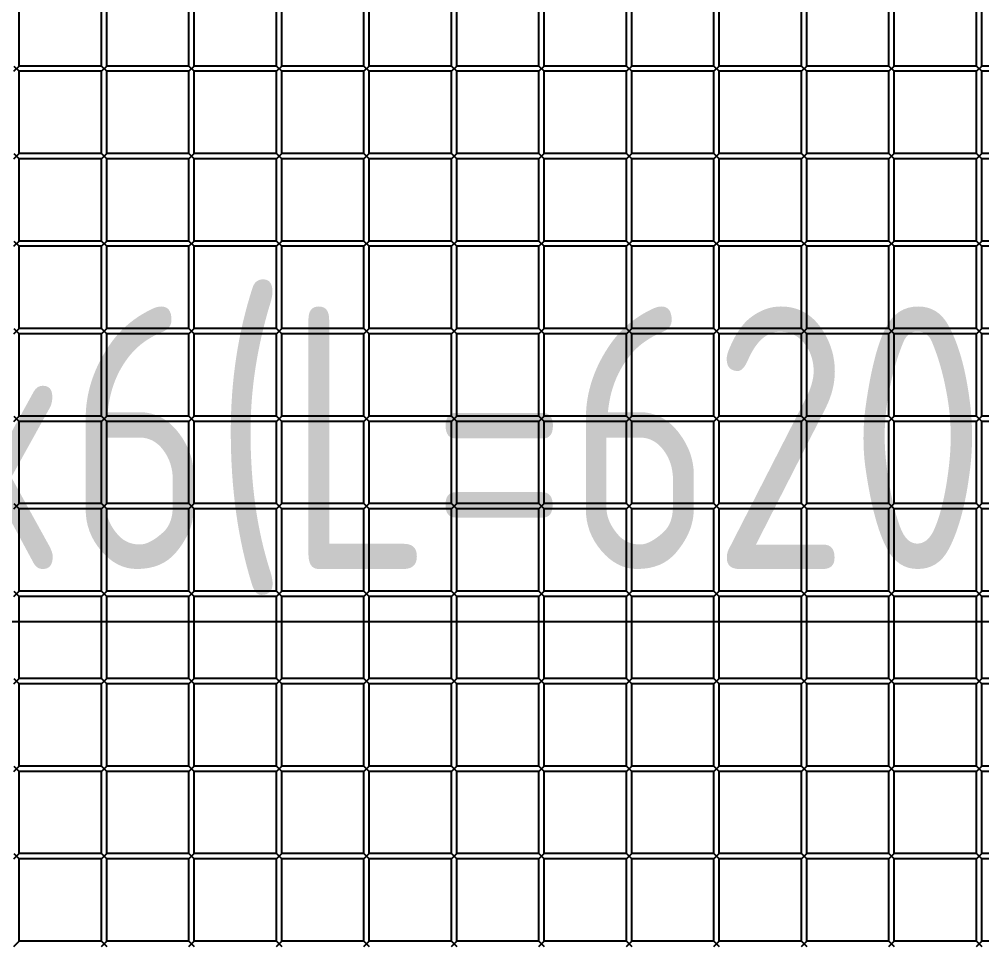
# Model space of a CAD drawing. Header units: millimetres. Extents: x -198529 to 244266, y -64 to 158464.
# Drawn here: x -171332 to -170782, y 95307 to 95835 of the extents above; entities that cross this region are included whole.
import ezdxf

# ---------------------------------------------------------------- set-up
doc = ezdxf.new("R2010")
doc.units = ezdxf.units.MM
doc.layers.add('0-DCC', color=30, linetype='Continuous')
doc.layers.add('0-DCC-STRUC-T', color=4, linetype='Continuous')
doc.styles.add('EDRI-COM', font='tssdeng.shx', dxfattribs={"width": 0.8, "bigfont": 'hztxt.shx'})

# ---------------------------------------------------------------- blocks, each defined once
blk = doc.blocks.new('DCC2850x1800(右)')
at = {"color": 0, "linetype": 'Continuous'}
for p, q in [((63589.5, -73203.48), (63589.5, -73156.48)), ((63592.5, -73203.48), (63592.5, -73156.48)), ((63639.5, -73203.48), (63639.5, -73156.48)), ((63642.5, -73203.48), (63642.5, -73156.48)), ((63689.5, -73203.48), (63689.5, -73156.48)), ((63692.5, -73203.48), (63692.5, -73156.48)), ((63739.5, -73203.48), (63739.5, -73156.48)), ((63742.5, -73203.48), (63742.5, -73156.48)), ((63789.5, -73203.48), (63789.5, -73156.48)), ((63792.5, -73203.48), (63792.5, -73156.48)), ((63839.5, -73203.48), (63839.5, -73156.48)), ((63842.5, -73203.48), (63842.5, -73156.48)), ((63889.5, -73203.48), (63889.5, -73156.48)), ((63892.5, -73203.48), (63892.5, -73156.48)), ((63939.5, -73203.48), (63939.5, -73156.48)), ((63942.5, -73203.48), (63942.5, -73156.48)), ((63989.5, -73203.48), (63989.5, -73156.48)), ((63992.5, -73203.48), (63992.5, -73156.48)), ((64039.5, -73203.48), (64039.5, -73156.48)), ((64042.5, -73203.48), (64042.5, -73156.48)), ((64089.5, -73203.48), (64089.5, -73156.48)), ((64092.5, -73203.48), (64092.5, -73156.48)), ((64139.5, -73203.48), (64139.5, -73156.48)), ((63542.5, -73203.48), (63589.5, -73203.48)), ((63592.5, -73206.48), (63589.5, -73203.48)), ((63592.5, -73203.48), (63589.5, -73206.48)), ((63592.5, -73203.48), (63639.5, -73203.48)), ((63642.5, -73206.48), (63639.5, -73203.48)), ((63642.5, -73203.48), (63639.5, -73206.48)), ((63642.5, -73203.48), (63689.5, -73203.48)), ((63692.5, -73206.48), (63689.5, -73203.48)), ((63692.5, -73203.48), (63689.5, -73206.48)), ((63692.5, -73203.48), (63739.5, -73203.48)), ((63742.5, -73206.48), (63739.5, -73203.48)), ((63742.5, -73203.48), (63739.5, -73206.48)), ((63742.5, -73203.48), (63789.5, -73203.48)), ((63792.5, -73206.48), (63789.5, -73203.48)), ((63792.5, -73203.48), (63789.5, -73206.48)), ((63792.5, -73203.48), (63839.5, -73203.48)), ((63842.5, -73206.48), (63839.5, -73203.48)), ((63842.5, -73203.48), (63839.5, -73206.48)), ((63842.5, -73203.48), (63889.5, -73203.48)), ((63892.5, -73206.48), (63889.5, -73203.48)), ((63892.5, -73203.48), (63889.5, -73206.48)), ((63892.5, -73203.48), (63939.5, -73203.48)), ((63942.5, -73206.48), (63939.5, -73203.48)), ((63942.5, -73203.48), (63939.5, -73206.48)), ((63942.5, -73203.48), (63989.5, -73203.48)), ((63992.5, -73206.48), (63989.5, -73203.48)), ((63992.5, -73203.48), (63989.5, -73206.48)), ((63992.5, -73203.48), (64039.5, -73203.48)), ((64042.5, -73206.48), (64039.5, -73203.48)), ((64042.5, -73203.48), (64039.5, -73206.48)), ((64042.5, -73203.48), (64089.5, -73203.48)), ((64092.5, -73206.48), (64089.5, -73203.48)), ((64092.5, -73203.48), (64089.5, -73206.48)), ((64092.5, -73203.48), (64139.5, -73203.48)), ((64142.5, -73206.48), (64139.5, -73203.48)), ((64142.5, -73203.48), (64139.5, -73206.48)), ((63542.5, -73206.48), (63589.5, -73206.48)), ((63589.5, -73253.48), (63589.5, -73206.48)), ((63592.5, -73206.48), (63639.5, -73206.48)), ((63592.5, -73253.48), (63592.5, -73206.48)), ((63639.5, -73253.48), (63639.5, -73206.48)), ((63642.5, -73206.48), (63689.5, -73206.48)), ((63642.5, -73253.48), (63642.5, -73206.48)), ((63689.5, -73253.48), (63689.5, -73206.48)), ((63692.5, -73206.48), (63739.5, -73206.48)), ((63692.5, -73253.48), (63692.5, -73206.48)), ((63739.5, -73253.48), (63739.5, -73206.48)), ((63742.5, -73206.48), (63789.5, -73206.48)), ((63742.5, -73253.48), (63742.5, -73206.48)), ((63789.5, -73253.48), (63789.5, -73206.48)), ((63792.5, -73206.48), (63839.5, -73206.48)), ((63792.5, -73253.48), (63792.5, -73206.48)), ((63839.5, -73253.48), (63839.5, -73206.48)), ((63842.5, -73206.48), (63889.5, -73206.48)), ((63842.5, -73253.48), (63842.5, -73206.48)), ((63889.5, -73253.48), (63889.5, -73206.48)), ((63892.5, -73253.48), (63892.5, -73206.48)), ((63892.5, -73206.48), (63939.5, -73206.48)), ((63939.5, -73253.48), (63939.5, -73206.48)), ((63942.5, -73253.48), (63942.5, -73206.48)), ((63942.5, -73206.48), (63989.5, -73206.48)), ((63989.5, -73253.48), (63989.5, -73206.48)), ((63992.5, -73253.48), (63992.5, -73206.48)), ((63992.5, -73206.48), (64039.5, -73206.48)), ((64039.5, -73253.48), (64039.5, -73206.48)), ((64042.5, -73253.48), (64042.5, -73206.48)), ((64042.5, -73206.48), (64089.5, -73206.48)), ((64089.5, -73253.48), (64089.5, -73206.48)), ((64092.5, -73253.48), (64092.5, -73206.48)), ((64092.5, -73206.48), (64139.5, -73206.48)), ((64139.5, -73253.48), (64139.5, -73206.48)), ((63542.5, -73253.48), (63589.5, -73253.48)), ((63592.5, -73256.48), (63589.5, -73253.48)), ((63592.5, -73253.48), (63589.5, -73256.48)), ((63592.5, -73253.48), (63639.5, -73253.48)), ((63642.5, -73256.48), (63639.5, -73253.48)), ((63642.5, -73253.48), (63639.5, -73256.48)), ((63642.5, -73253.48), (63689.5, -73253.48)), ((63692.5, -73256.48), (63689.5, -73253.48)), ((63692.5, -73253.48), (63689.5, -73256.48)), ((63692.5, -73253.48), (63739.5, -73253.48)), ((63742.5, -73256.48), (63739.5, -73253.48)), ((63742.5, -73253.48), (63739.5, -73256.48)), ((63742.5, -73253.48), (63789.5, -73253.48)), ((63792.5, -73256.48), (63789.5, -73253.48)), ((63792.5, -73253.48), (63789.5, -73256.48)), ((63792.5, -73253.48), (63839.5, -73253.48)), ((63842.5, -73256.48), (63839.5, -73253.48)), ((63842.5, -73253.48), (63839.5, -73256.48)), ((63842.5, -73253.48), (63889.5, -73253.48)), ((63892.5, -73256.48), (63889.5, -73253.48)), ((63892.5, -73253.48), (63889.5, -73256.48)), ((63892.5, -73253.48), (63939.5, -73253.48)), ((63942.5, -73256.48), (63939.5, -73253.48)), ((63942.5, -73253.48), (63939.5, -73256.48)), ((63942.5, -73253.48), (63989.5, -73253.48)), ((63992.5, -73256.48), (63989.5, -73253.48)), ((63992.5, -73253.48), (63989.5, -73256.48)), ((63992.5, -73253.48), (64039.5, -73253.48)), ((64042.5, -73256.48), (64039.5, -73253.48)), ((64042.5, -73253.48), (64039.5, -73256.48)), ((64042.5, -73253.48), (64089.5, -73253.48)), ((64092.5, -73256.48), (64089.5, -73253.48)), ((64092.5, -73253.48), (64089.5, -73256.48)), ((64092.5, -73253.48), (64139.5, -73253.48)), ((64142.5, -73256.48), (64139.5, -73253.48)), ((64142.5, -73253.48), (64139.5, -73256.48)), ((63542.5, -73256.48), (63589.5, -73256.48)), ((63589.5, -73303.48), (63589.5, -73256.48)), ((63592.5, -73256.48), (63639.5, -73256.48)), ((63592.5, -73303.48), (63592.5, -73256.48)), ((63639.5, -73303.48), (63639.5, -73256.48)), ((63642.5, -73256.48), (63689.5, -73256.48)), ((63642.5, -73303.48), (63642.5, -73256.48)), ((63689.5, -73303.48), (63689.5, -73256.48)), ((63692.5, -73256.48), (63739.5, -73256.48)), ((63692.5, -73303.48), (63692.5, -73256.48)), ((63739.5, -73303.48), (63739.5, -73256.48)), ((63742.5, -73256.48), (63789.5, -73256.48)), ((63742.5, -73303.48), (63742.5, -73256.48)), ((63789.5, -73303.48), (63789.5, -73256.48)), ((63792.5, -73256.48), (63839.5, -73256.48)), ((63792.5, -73303.48), (63792.5, -73256.48)), ((63839.5, -73303.48), (63839.5, -73256.48)), ((63842.5, -73256.48), (63889.5, -73256.48)), ((63842.5, -73303.48), (63842.5, -73256.48)), ((63889.5, -73303.48), (63889.5, -73256.48)), ((63892.5, -73303.48), (63892.5, -73256.48)), ((63892.5, -73256.48), (63939.5, -73256.48)), ((63939.5, -73303.48), (63939.5, -73256.48)), ((63942.5, -73303.48), (63942.5, -73256.48)), ((63942.5, -73256.48), (63989.5, -73256.48)), ((63989.5, -73303.48), (63989.5, -73256.48)), ((63992.5, -73303.48), (63992.5, -73256.48)), ((63992.5, -73256.48), (64039.5, -73256.48)), ((64039.5, -73303.48), (64039.5, -73256.48)), ((64042.5, -73303.48), (64042.5, -73256.48)), ((64042.5, -73256.48), (64089.5, -73256.48)), ((64089.5, -73303.48), (64089.5, -73256.48)), ((64092.5, -73303.48), (64092.5, -73256.48)), ((64092.5, -73256.48), (64139.5, -73256.48)), ((64139.5, -73303.48), (64139.5, -73256.48)), ((63542.5, -73303.48), (63589.5, -73303.48)), ((63592.5, -73306.48), (63589.5, -73303.48)), ((63592.5, -73303.48), (63589.5, -73306.48)), ((63592.5, -73303.48), (63639.5, -73303.48)), ((63642.5, -73306.48), (63639.5, -73303.48)), ((63642.5, -73303.48), (63639.5, -73306.48)), ((63642.5, -73303.48), (63689.5, -73303.48)), ((63692.5, -73306.48), (63689.5, -73303.48)), ((63692.5, -73303.48), (63689.5, -73306.48)), ((63692.5, -73303.48), (63739.5, -73303.48)), ((63742.5, -73306.48), (63739.5, -73303.48)), ((63742.5, -73303.48), (63739.5, -73306.48)), ((63742.5, -73303.48), (63789.5, -73303.48)), ((63792.5, -73306.48), (63789.5, -73303.48)), ((63792.5, -73303.48), (63789.5, -73306.48)), ((63792.5, -73303.48), (63839.5, -73303.48)), ((63842.5, -73306.48), (63839.5, -73303.48)), ((63842.5, -73303.48), (63839.5, -73306.48)), ((63842.5, -73303.48), (63889.5, -73303.48)), ((63892.5, -73306.48), (63889.5, -73303.48)), ((63892.5, -73303.48), (63889.5, -73306.48)), ((63892.5, -73303.48), (63939.5, -73303.48)), ((63942.5, -73306.48), (63939.5, -73303.48)), ((63942.5, -73303.48), (63939.5, -73306.48)), ((63942.5, -73303.48), (63989.5, -73303.48)), ((63992.5, -73306.48), (63989.5, -73303.48)), ((63992.5, -73303.48), (63989.5, -73306.48)), ((63992.5, -73303.48), (64039.5, -73303.48)), ((64042.5, -73306.48), (64039.5, -73303.48)), ((64042.5, -73303.48), (64039.5, -73306.48)), ((64042.5, -73303.48), (64089.5, -73303.48)), ((64092.5, -73306.48), (64089.5, -73303.48)), ((64092.5, -73303.48), (64089.5, -73306.48)), ((64092.5, -73303.48), (64139.5, -73303.48)), ((64142.5, -73306.48), (64139.5, -73303.48)), ((64142.5, -73303.48), (64139.5, -73306.48)), ((63542.5, -73306.48), (63589.5, -73306.48)), ((63589.5, -73353.48), (63589.5, -73306.48)), ((63592.5, -73306.48), (63639.5, -73306.48)), ((63592.5, -73353.48), (63592.5, -73306.48)), ((63639.5, -73353.48), (63639.5, -73306.48)), ((63642.5, -73306.48), (63689.5, -73306.48)), ((63642.5, -73353.48), (63642.5, -73306.48)), ((63689.5, -73353.48), (63689.5, -73306.48)), ((63692.5, -73306.48), (63739.5, -73306.48)), ((63692.5, -73353.48), (63692.5, -73306.48)), ((63739.5, -73353.48), (63739.5, -73306.48)), ((63742.5, -73306.48), (63789.5, -73306.48)), ((63742.5, -73353.48), (63742.5, -73306.48)), ((63789.5, -73353.48), (63789.5, -73306.48)), ((63792.5, -73306.48), (63839.5, -73306.48)), ((63792.5, -73353.48), (63792.5, -73306.48)), ((63839.5, -73353.48), (63839.5, -73306.48)), ((63842.5, -73306.48), (63889.5, -73306.48)), ((63842.5, -73353.48), (63842.5, -73306.48)), ((63889.5, -73353.48), (63889.5, -73306.48)), ((63892.5, -73353.48), (63892.5, -73306.48)), ((63892.5, -73306.48), (63939.5, -73306.48)), ((63939.5, -73353.48), (63939.5, -73306.48)), ((63942.5, -73353.48), (63942.5, -73306.48)), ((63942.5, -73306.48), (63989.5, -73306.48)), ((63989.5, -73353.48), (63989.5, -73306.48)), ((63992.5, -73353.48), (63992.5, -73306.48)), ((63992.5, -73306.48), (64039.5, -73306.48)), ((64039.5, -73353.48), (64039.5, -73306.48)), ((64042.5, -73353.48), (64042.5, -73306.48)), ((64042.5, -73306.48), (64089.5, -73306.48)), ((64089.5, -73353.48), (64089.5, -73306.48)), ((64092.5, -73353.48), (64092.5, -73306.48)), ((64092.5, -73306.48), (64139.5, -73306.48)), ((64139.5, -73353.48), (64139.5, -73306.48)), ((63542.5, -73353.48), (63589.5, -73353.48)), ((63592.5, -73353.48), (63589.5, -73356.48)), ((63592.5, -73356.48), (63589.5, -73353.48)), ((63592.5, -73353.48), (63639.5, -73353.48)), ((63642.5, -73356.48), (63639.5, -73353.48)), ((63642.5, -73353.48), (63639.5, -73356.48)), ((63642.5, -73353.48), (63689.5, -73353.48)), ((63692.5, -73356.48), (63689.5, -73353.48)), ((63692.5, -73353.48), (63689.5, -73356.48)), ((63692.5, -73353.48), (63739.5, -73353.48)), ((63742.5, -73356.48), (63739.5, -73353.48)), ((63742.5, -73353.48), (63739.5, -73356.48)), ((63742.5, -73353.48), (63789.5, -73353.48)), ((63792.5, -73353.48), (63789.5, -73356.48)), ((63792.5, -73356.48), (63789.5, -73353.48)), ((63792.5, -73353.48), (63839.5, -73353.48)), ((63842.5, -73356.48), (63839.5, -73353.48)), ((63842.5, -73353.48), (63839.5, -73356.48)), ((63842.5, -73353.48), (63889.5, -73353.48)), ((63892.5, -73356.48), (63889.5, -73353.48)), ((63892.5, -73353.48), (63889.5, -73356.48)), ((63892.5, -73353.48), (63939.5, -73353.48)), ((63942.5, -73356.48), (63939.5, -73353.48)), ((63942.5, -73353.48), (63939.5, -73356.48)), ((63942.5, -73353.48), (63989.5, -73353.48)), ((63992.5, -73353.48), (63989.5, -73356.48)), ((63992.5, -73356.48), (63989.5, -73353.48)), ((63992.5, -73353.48), (64039.5, -73353.48)), ((64042.5, -73356.48), (64039.5, -73353.48)), ((64042.5, -73353.48), (64039.5, -73356.48)), ((64042.5, -73353.48), (64089.5, -73353.48)), ((64092.5, -73356.48), (64089.5, -73353.48)), ((64092.5, -73353.48), (64089.5, -73356.48)), ((64092.5, -73353.48), (64139.5, -73353.48)), ((64142.5, -73356.48), (64139.5, -73353.48)), ((64142.5, -73353.48), (64139.5, -73356.48)), ((63542.5, -73356.48), (63589.5, -73356.48)), ((63589.5, -73403.48), (63589.5, -73356.48)), ((63592.5, -73356.48), (63639.5, -73356.48)), ((63592.5, -73403.48), (63592.5, -73356.48)), ((63639.5, -73403.48), (63639.5, -73356.48)), ((63642.5, -73356.48), (63689.5, -73356.48)), ((63642.5, -73403.48), (63642.5, -73356.48)), ((63689.5, -73403.48), (63689.5, -73356.48)), ((63692.5, -73356.48), (63739.5, -73356.48)), ((63692.5, -73403.48), (63692.5, -73356.48)), ((63739.5, -73403.48), (63739.5, -73356.48)), ((63742.5, -73356.48), (63789.5, -73356.48)), ((63742.5, -73403.48), (63742.5, -73356.48)), ((63789.5, -73403.48), (63789.5, -73356.48)), ((63792.5, -73356.48), (63839.5, -73356.48)), ((63792.5, -73403.48), (63792.5, -73356.48)), ((63839.5, -73403.48), (63839.5, -73356.48)), ((63842.5, -73356.48), (63889.5, -73356.48)), ((63842.5, -73403.48), (63842.5, -73356.48)), ((63889.5, -73403.48), (63889.5, -73356.48)), ((63892.5, -73356.48), (63939.5, -73356.48)), ((63892.5, -73403.48), (63892.5, -73356.48)), ((63939.5, -73403.48), (63939.5, -73356.48)), ((63942.5, -73356.48), (63989.5, -73356.48)), ((63942.5, -73403.48), (63942.5, -73356.48)), ((63989.5, -73403.48), (63989.5, -73356.48)), ((63992.5, -73403.48), (63992.5, -73356.48)), ((63992.5, -73356.48), (64039.5, -73356.48)), ((64039.5, -73403.48), (64039.5, -73356.48)), ((64042.5, -73403.48), (64042.5, -73356.48)), ((64042.5, -73356.48), (64089.5, -73356.48)), ((64089.5, -73403.48), (64089.5, -73356.48)), ((64092.5, -73403.48), (64092.5, -73356.48)), ((64092.5, -73356.48), (64139.5, -73356.48)), ((64139.5, -73403.48), (64139.5, -73356.48)), ((63542.5, -73403.48), (63589.5, -73403.48)), ((63542.5, -73406.48), (63589.5, -73406.48)), ((63592.5, -73403.48), (63589.5, -73406.48)), ((63592.5, -73406.48), (63589.5, -73403.48)), ((63589.5, -73453.48), (63589.5, -73406.48)), ((63592.5, -73403.48), (63639.5, -73403.48)), ((63592.5, -73406.48), (63639.5, -73406.48)), ((63592.5, -73453.48), (63592.5, -73406.48)), ((63642.5, -73403.48), (63639.5, -73406.48)), ((63642.5, -73406.48), (63639.5, -73403.48)), ((63639.5, -73453.48), (63639.5, -73406.48)), ((63642.5, -73403.48), (63689.5, -73403.48)), ((63642.5, -73406.48), (63689.5, -73406.48)), ((63642.5, -73453.48), (63642.5, -73406.48)), ((63692.5, -73406.48), (63689.5, -73403.48)), ((63692.5, -73403.48), (63689.5, -73406.48)), ((63689.5, -73453.48), (63689.5, -73406.48)), ((63692.5, -73403.48), (63739.5, -73403.48)), ((63692.5, -73406.48), (63739.5, -73406.48)), ((63692.5, -73453.48), (63692.5, -73406.48)), ((63742.5, -73403.48), (63739.5, -73406.48)), ((63742.5, -73406.48), (63739.5, -73403.48)), ((63739.5, -73453.48), (63739.5, -73406.48)), ((63742.5, -73403.48), (63789.5, -73403.48)), ((63742.5, -73406.48), (63789.5, -73406.48)), ((63742.5, -73453.48), (63742.5, -73406.48)), ((63792.5, -73403.48), (63789.5, -73406.48)), ((63792.5, -73406.48), (63789.5, -73403.48)), ((63789.5, -73453.48), (63789.5, -73406.48)), ((63792.5, -73403.48), (63839.5, -73403.48)), ((63792.5, -73406.48), (63839.5, -73406.48)), ((63792.5, -73453.48), (63792.5, -73406.48)), ((63842.5, -73403.48), (63839.5, -73406.48)), ((63842.5, -73406.48), (63839.5, -73403.48)), ((63839.5, -73453.48), (63839.5, -73406.48)), ((63842.5, -73403.48), (63889.5, -73403.48)), ((63842.5, -73406.48), (63889.5, -73406.48)), ((63842.5, -73453.48), (63842.5, -73406.48)), ((63892.5, -73406.48), (63889.5, -73403.48)), ((63892.5, -73403.48), (63889.5, -73406.48)), ((63889.5, -73453.48), (63889.5, -73406.48)), ((63892.5, -73403.48), (63939.5, -73403.48)), ((63892.5, -73406.48), (63939.5, -73406.48)), ((63892.5, -73453.48), (63892.5, -73406.48)), ((63942.5, -73403.48), (63939.5, -73406.48)), ((63942.5, -73406.48), (63939.5, -73403.48)), ((63939.5, -73453.48), (63939.5, -73406.48)), ((63942.5, -73403.48), (63989.5, -73403.48)), ((63942.5, -73406.48), (63989.5, -73406.48)), ((63942.5, -73453.48), (63942.5, -73406.48)), ((63992.5, -73403.48), (63989.5, -73406.48)), ((63992.5, -73406.48), (63989.5, -73403.48)), ((63989.5, -73453.48), (63989.5, -73406.48)), ((63992.5, -73403.48), (64039.5, -73403.48)), ((63992.5, -73453.48), (63992.5, -73406.48)), ((63992.5, -73406.48), (64039.5, -73406.48)), ((64042.5, -73403.48), (64039.5, -73406.48)), ((64042.5, -73406.48), (64039.5, -73403.48)), ((64039.5, -73453.48), (64039.5, -73406.48)), ((64042.5, -73403.48), (64089.5, -73403.48)), ((64042.5, -73453.48), (64042.5, -73406.48)), ((64042.5, -73406.48), (64089.5, -73406.48)), ((64092.5, -73406.48), (64089.5, -73403.48)), ((64092.5, -73403.48), (64089.5, -73406.48)), ((64089.5, -73453.48), (64089.5, -73406.48)), ((64092.5, -73403.48), (64139.5, -73403.48)), ((64092.5, -73453.48), (64092.5, -73406.48)), ((64092.5, -73406.48), (64139.5, -73406.48)), ((64142.5, -73403.48), (64139.5, -73406.48)), ((64142.5, -73406.48), (64139.5, -73403.48)), ((64139.5, -73453.48), (64139.5, -73406.48)), ((63542.5, -73453.48), (63589.5, -73453.48)), ((63542.5, -73456.48), (63589.5, -73456.48)), ((63592.5, -73453.48), (63589.5, -73456.48)), ((63592.5, -73456.48), (63589.5, -73453.48)), ((63589.5, -73503.48), (63589.5, -73456.48)), ((63592.5, -73453.48), (63639.5, -73453.48)), ((63592.5, -73456.48), (63639.5, -73456.48)), ((63592.5, -73503.48), (63592.5, -73456.48)), ((63642.5, -73453.48), (63639.5, -73456.48)), ((63642.5, -73456.48), (63639.5, -73453.48)), ((63639.5, -73503.48), (63639.5, -73456.48)), ((63642.5, -73453.48), (63689.5, -73453.48)), ((63642.5, -73456.48), (63689.5, -73456.48)), ((63642.5, -73503.48), (63642.5, -73456.48)), ((63692.5, -73453.48), (63689.5, -73456.48)), ((63692.5, -73456.48), (63689.5, -73453.48)), ((63689.5, -73503.48), (63689.5, -73456.48)), ((63692.5, -73453.48), (63739.5, -73453.48)), ((63692.5, -73456.48), (63739.5, -73456.48)), ((63692.5, -73503.48), (63692.5, -73456.48)), ((63742.5, -73453.48), (63739.5, -73456.48)), ((63742.5, -73456.48), (63739.5, -73453.48)), ((63739.5, -73503.48), (63739.5, -73456.48)), ((63742.5, -73453.48), (63789.5, -73453.48)), ((63742.5, -73456.48), (63789.5, -73456.48)), ((63742.5, -73503.48), (63742.5, -73456.48)), ((63792.5, -73453.48), (63789.5, -73456.48)), ((63792.5, -73456.48), (63789.5, -73453.48)), ((63789.5, -73503.48), (63789.5, -73456.48)), ((63792.5, -73453.48), (63839.5, -73453.48)), ((63792.5, -73456.48), (63839.5, -73456.48)), ((63792.5, -73503.48), (63792.5, -73456.48)), ((63842.5, -73453.48), (63839.5, -73456.48)), ((63842.5, -73456.48), (63839.5, -73453.48)), ((63839.5, -73503.48), (63839.5, -73456.48)), ((63842.5, -73453.48), (63889.5, -73453.48)), ((63842.5, -73456.48), (63889.5, -73456.48)), ((63842.5, -73503.48), (63842.5, -73456.48)), ((63892.5, -73453.48), (63889.5, -73456.48)), ((63892.5, -73456.48), (63889.5, -73453.48)), ((63889.5, -73503.48), (63889.5, -73456.48)), ((63892.5, -73453.48), (63939.5, -73453.48)), ((63892.5, -73456.48), (63939.5, -73456.48)), ((63892.5, -73503.48), (63892.5, -73456.48)), ((63942.5, -73453.48), (63939.5, -73456.48)), ((63942.5, -73456.48), (63939.5, -73453.48)), ((63939.5, -73503.48), (63939.5, -73456.48)), ((63942.5, -73453.48), (63989.5, -73453.48)), ((63942.5, -73456.48), (63989.5, -73456.48)), ((63942.5, -73503.48), (63942.5, -73456.48)), ((63992.5, -73453.48), (63989.5, -73456.48)), ((63992.5, -73456.48), (63989.5, -73453.48)), ((63989.5, -73503.48), (63989.5, -73456.48)), ((63992.5, -73453.48), (64039.5, -73453.48)), ((63992.5, -73456.48), (64039.5, -73456.48)), ((63992.5, -73503.48), (63992.5, -73456.48)), ((64042.5, -73453.48), (64039.5, -73456.48)), ((64042.5, -73456.48), (64039.5, -73453.48)), ((64039.5, -73503.48), (64039.5, -73456.48)), ((64042.5, -73453.48), (64089.5, -73453.48)), ((64042.5, -73456.48), (64089.5, -73456.48)), ((64042.5, -73503.48), (64042.5, -73456.48)), ((64092.5, -73453.48), (64089.5, -73456.48)), ((64092.5, -73456.48), (64089.5, -73453.48)), ((64089.5, -73503.48), (64089.5, -73456.48)), ((64092.5, -73453.48), (64139.5, -73453.48)), ((64092.5, -73456.48), (64139.5, -73456.48)), ((64092.5, -73503.48), (64092.5, -73456.48)), ((64142.5, -73453.48), (64139.5, -73456.48)), ((64142.5, -73456.48), (64139.5, -73453.48)), ((64139.5, -73503.48), (64139.5, -73456.48)), ((63542.5, -73503.48), (63589.5, -73503.48)), ((63542.5, -73506.48), (63589.5, -73506.48)), ((63592.5, -73503.48), (63589.5, -73506.48)), ((63592.5, -73506.48), (63589.5, -73503.48)), ((63589.5, -73553.48), (63589.5, -73506.48)), ((63592.5, -73503.48), (63639.5, -73503.48)), ((63592.5, -73506.48), (63639.5, -73506.48)), ((63592.5, -73553.48), (63592.5, -73506.48)), ((63642.5, -73503.48), (63639.5, -73506.48)), ((63642.5, -73506.48), (63639.5, -73503.48)), ((63639.5, -73553.48), (63639.5, -73506.48)), ((63642.5, -73503.48), (63689.5, -73503.48)), ((63642.5, -73506.48), (63689.5, -73506.48)), ((63642.5, -73553.48), (63642.5, -73506.48)), ((63692.5, -73503.48), (63689.5, -73506.48)), ((63692.5, -73506.48), (63689.5, -73503.48)), ((63689.5, -73553.48), (63689.5, -73506.48)), ((63692.5, -73503.48), (63739.5, -73503.48)), ((63692.5, -73506.48), (63739.5, -73506.48)), ((63692.5, -73553.48), (63692.5, -73506.48)), ((63742.5, -73503.48), (63739.5, -73506.48)), ((63742.5, -73506.48), (63739.5, -73503.48)), ((63739.5, -73553.48), (63739.5, -73506.48)), ((63742.5, -73503.48), (63789.5, -73503.48)), ((63742.5, -73506.48), (63789.5, -73506.48)), ((63742.5, -73553.48), (63742.5, -73506.48)), ((63792.5, -73503.48), (63789.5, -73506.48)), ((63792.5, -73506.48), (63789.5, -73503.48)), ((63789.5, -73553.48), (63789.5, -73506.48)), ((63792.5, -73503.48), (63839.5, -73503.48)), ((63792.5, -73506.48), (63839.5, -73506.48)), ((63792.5, -73553.48), (63792.5, -73506.48)), ((63842.5, -73503.48), (63839.5, -73506.48)), ((63842.5, -73506.48), (63839.5, -73503.48)), ((63839.5, -73553.48), (63839.5, -73506.48)), ((63842.5, -73503.48), (63889.5, -73503.48)), ((63842.5, -73506.48), (63889.5, -73506.48)), ((63842.5, -73553.48), (63842.5, -73506.48)), ((63892.5, -73503.48), (63889.5, -73506.48)), ((63892.5, -73506.48), (63889.5, -73503.48)), ((63889.5, -73553.48), (63889.5, -73506.48)), ((63892.5, -73503.48), (63939.5, -73503.48)), ((63892.5, -73506.48), (63939.5, -73506.48)), ((63892.5, -73553.48), (63892.5, -73506.48)), ((63942.5, -73503.48), (63939.5, -73506.48)), ((63942.5, -73506.48), (63939.5, -73503.48)), ((63939.5, -73553.48), (63939.5, -73506.48)), ((63942.5, -73503.48), (63989.5, -73503.48)), ((63942.5, -73506.48), (63989.5, -73506.48)), ((63942.5, -73553.48), (63942.5, -73506.48)), ((63992.5, -73503.48), (63989.5, -73506.48)), ((63992.5, -73506.48), (63989.5, -73503.48)), ((63989.5, -73553.48), (63989.5, -73506.48)), ((63992.5, -73503.48), (64039.5, -73503.48)), ((63992.5, -73506.48), (64039.5, -73506.48)), ((63992.5, -73553.48), (63992.5, -73506.48)), ((64042.5, -73503.48), (64039.5, -73506.48)), ((64042.5, -73506.48), (64039.5, -73503.48)), ((64039.5, -73553.48), (64039.5, -73506.48)), ((64042.5, -73503.48), (64089.5, -73503.48)), ((64042.5, -73506.48), (64089.5, -73506.48)), ((64042.5, -73553.48), (64042.5, -73506.48)), ((64092.5, -73503.48), (64089.5, -73506.48)), ((64092.5, -73506.48), (64089.5, -73503.48)), ((64089.5, -73553.48), (64089.5, -73506.48)), ((64092.5, -73503.48), (64139.5, -73503.48)), ((64092.5, -73506.48), (64139.5, -73506.48)), ((64092.5, -73553.48), (64092.5, -73506.48)), ((64142.5, -73503.48), (64139.5, -73506.48)), ((64142.5, -73506.48), (64139.5, -73503.48)), ((64139.5, -73553.48), (64139.5, -73506.48)), ((63542.5, -73553.48), (63589.5, -73553.48)), ((63542.5, -73556.48), (63589.5, -73556.48)), ((63592.5, -73553.48), (63589.5, -73556.48)), ((63592.5, -73556.48), (63589.5, -73553.48)), ((63589.5, -73603.48), (63589.5, -73556.48)), ((63592.5, -73553.48), (63639.5, -73553.48)), ((63592.5, -73556.48), (63639.5, -73556.48)), ((63592.5, -73603.48), (63592.5, -73556.48)), ((63642.5, -73553.48), (63639.5, -73556.48)), ((63642.5, -73556.48), (63639.5, -73553.48)), ((63639.5, -73603.48), (63639.5, -73556.48)), ((63642.5, -73553.48), (63689.5, -73553.48)), ((63642.5, -73556.48), (63689.5, -73556.48)), ((63642.5, -73603.48), (63642.5, -73556.48)), ((63692.5, -73553.48), (63689.5, -73556.48)), ((63692.5, -73556.48), (63689.5, -73553.48)), ((63689.5, -73603.48), (63689.5, -73556.48)), ((63692.5, -73553.48), (63739.5, -73553.48)), ((63692.5, -73556.48), (63739.5, -73556.48)), ((63692.5, -73603.48), (63692.5, -73556.48)), ((63742.5, -73553.48), (63739.5, -73556.48)), ((63742.5, -73556.48), (63739.5, -73553.48)), ((63739.5, -73603.48), (63739.5, -73556.48)), ((63742.5, -73553.48), (63789.5, -73553.48)), ((63742.5, -73556.48), (63789.5, -73556.48)), ((63742.5, -73603.48), (63742.5, -73556.48)), ((63792.5, -73553.48), (63789.5, -73556.48)), ((63792.5, -73556.48), (63789.5, -73553.48)), ((63789.5, -73603.48), (63789.5, -73556.48)), ((63792.5, -73553.48), (63839.5, -73553.48)), ((63792.5, -73556.48), (63839.5, -73556.48)), ((63792.5, -73603.48), (63792.5, -73556.48)), ((63842.5, -73553.48), (63839.5, -73556.48)), ((63842.5, -73556.48), (63839.5, -73553.48)), ((63839.5, -73603.48), (63839.5, -73556.48)), ((63842.5, -73553.48), (63889.5, -73553.48)), ((63842.5, -73556.48), (63889.5, -73556.48)), ((63842.5, -73603.48), (63842.5, -73556.48)), ((63892.5, -73553.48), (63889.5, -73556.48)), ((63892.5, -73556.48), (63889.5, -73553.48)), ((63889.5, -73603.48), (63889.5, -73556.48)), ((63892.5, -73553.48), (63939.5, -73553.48)), ((63892.5, -73556.48), (63939.5, -73556.48)), ((63892.5, -73603.48), (63892.5, -73556.48)), ((63942.5, -73553.48), (63939.5, -73556.48)), ((63942.5, -73556.48), (63939.5, -73553.48)), ((63939.5, -73603.48), (63939.5, -73556.48)), ((63942.5, -73553.48), (63989.5, -73553.48)), ((63942.5, -73556.48), (63989.5, -73556.48)), ((63942.5, -73603.48), (63942.5, -73556.48)), ((63992.5, -73553.48), (63989.5, -73556.48)), ((63992.5, -73556.48), (63989.5, -73553.48)), ((63989.5, -73603.48), (63989.5, -73556.48)), ((63992.5, -73553.48), (64039.5, -73553.48)), ((63992.5, -73556.48), (64039.5, -73556.48)), ((63992.5, -73603.48), (63992.5, -73556.48)), ((64042.5, -73553.48), (64039.5, -73556.48)), ((64042.5, -73556.48), (64039.5, -73553.48)), ((64039.5, -73603.48), (64039.5, -73556.48)), ((64042.5, -73553.48), (64089.5, -73553.48)), ((64042.5, -73556.48), (64089.5, -73556.48)), ((64042.5, -73603.48), (64042.5, -73556.48)), ((64092.5, -73553.48), (64089.5, -73556.48)), ((64092.5, -73556.48), (64089.5, -73553.48)), ((64089.5, -73603.48), (64089.5, -73556.48)), ((64092.5, -73553.48), (64139.5, -73553.48)), ((64092.5, -73556.48), (64139.5, -73556.48)), ((64092.5, -73603.48), (64092.5, -73556.48)), ((64142.5, -73553.48), (64139.5, -73556.48)), ((64142.5, -73556.48), (64139.5, -73553.48)), ((64139.5, -73603.48), (64139.5, -73556.48)), ((63542.5, -73603.48), (63589.5, -73603.48)), ((63542.5, -73606.48), (63589.5, -73606.48)), ((63592.5, -73603.48), (63589.5, -73606.48)), ((63592.5, -73606.48), (63589.5, -73603.48)), ((63589.5, -73653.48), (63589.5, -73606.48)), ((63592.5, -73603.48), (63639.5, -73603.48)), ((63592.5, -73606.48), (63639.5, -73606.48)), ((63592.5, -73653.48), (63592.5, -73606.48)), ((63642.5, -73603.48), (63639.5, -73606.48)), ((63642.5, -73606.48), (63639.5, -73603.48)), ((63639.5, -73653.48), (63639.5, -73606.48)), ((63642.5, -73603.48), (63689.5, -73603.48)), ((63642.5, -73606.48), (63689.5, -73606.48)), ((63642.5, -73653.48), (63642.5, -73606.48)), ((63692.5, -73603.48), (63689.5, -73606.48)), ((63692.5, -73606.48), (63689.5, -73603.48)), ((63689.5, -73653.48), (63689.5, -73606.48)), ((63692.5, -73603.48), (63739.5, -73603.48)), ((63692.5, -73606.48), (63739.5, -73606.48)), ((63692.5, -73653.48), (63692.5, -73606.48)), ((63742.5, -73603.48), (63739.5, -73606.48)), ((63742.5, -73606.48), (63739.5, -73603.48)), ((63739.5, -73653.48), (63739.5, -73606.48)), ((63742.5, -73603.48), (63789.5, -73603.48)), ((63742.5, -73606.48), (63789.5, -73606.48)), ((63742.5, -73653.48), (63742.5, -73606.48)), ((63792.5, -73603.48), (63789.5, -73606.48)), ((63792.5, -73606.48), (63789.5, -73603.48)), ((63789.5, -73653.48), (63789.5, -73606.48)), ((63792.5, -73603.48), (63839.5, -73603.48)), ((63792.5, -73606.48), (63839.5, -73606.48)), ((63792.5, -73653.48), (63792.5, -73606.48)), ((63842.5, -73603.48), (63839.5, -73606.48)), ((63842.5, -73606.48), (63839.5, -73603.48)), ((63839.5, -73653.48), (63839.5, -73606.48)), ((63842.5, -73603.48), (63889.5, -73603.48)), ((63842.5, -73606.48), (63889.5, -73606.48)), ((63842.5, -73653.48), (63842.5, -73606.48)), ((63892.5, -73603.48), (63889.5, -73606.48)), ((63892.5, -73606.48), (63889.5, -73603.48)), ((63889.5, -73653.48), (63889.5, -73606.48)), ((63892.5, -73603.48), (63939.5, -73603.48)), ((63892.5, -73606.48), (63939.5, -73606.48)), ((63892.5, -73653.48), (63892.5, -73606.48)), ((63942.5, -73603.48), (63939.5, -73606.48)), ((63942.5, -73606.48), (63939.5, -73603.48)), ((63939.5, -73653.48), (63939.5, -73606.48)), ((63942.5, -73603.48), (63989.5, -73603.48)), ((63942.5, -73606.48), (63989.5, -73606.48)), ((63942.5, -73653.48), (63942.5, -73606.48)), ((63992.5, -73603.48), (63989.5, -73606.48)), ((63992.5, -73606.48), (63989.5, -73603.48)), ((63989.5, -73653.48), (63989.5, -73606.48)), ((63992.5, -73603.48), (64039.5, -73603.48)), ((63992.5, -73606.48), (64039.5, -73606.48)), ((63992.5, -73653.48), (63992.5, -73606.48)), ((64042.5, -73603.48), (64039.5, -73606.48)), ((64042.5, -73606.48), (64039.5, -73603.48)), ((64039.5, -73653.48), (64039.5, -73606.48)), ((64042.5, -73603.48), (64089.5, -73603.48)), ((64042.5, -73606.48), (64089.5, -73606.48)), ((64042.5, -73653.48), (64042.5, -73606.48)), ((64092.5, -73603.48), (64089.5, -73606.48)), ((64092.5, -73606.48), (64089.5, -73603.48)), ((64089.5, -73653.48), (64089.5, -73606.48)), ((64092.5, -73603.48), (64139.5, -73603.48)), ((64092.5, -73606.48), (64139.5, -73606.48)), ((64092.5, -73653.48), (64092.5, -73606.48)), ((64142.5, -73603.48), (64139.5, -73606.48)), ((64142.5, -73606.48), (64139.5, -73603.48)), ((64139.5, -73653.48), (64139.5, -73606.48)), ((63542.5, -73653.48), (63589.5, -73653.48)), ((63592.5, -73653.48), (63589.5, -73656.48)), ((63592.5, -73656.48), (63589.5, -73653.48)), ((63592.5, -73653.48), (63639.5, -73653.48)), ((63642.5, -73653.48), (63639.5, -73656.48)), ((63642.5, -73656.48), (63639.5, -73653.48)), ((63642.5, -73653.48), (63689.5, -73653.48)), ((63692.5, -73653.48), (63689.5, -73656.48)), ((63692.5, -73656.48), (63689.5, -73653.48)), ((63692.5, -73653.48), (63739.5, -73653.48)), ((63742.5, -73653.48), (63739.5, -73656.48)), ((63742.5, -73656.48), (63739.5, -73653.48)), ((63742.5, -73653.48), (63789.5, -73653.48)), ((63792.5, -73653.48), (63789.5, -73656.48)), ((63792.5, -73656.48), (63789.5, -73653.48)), ((63792.5, -73653.48), (63839.5, -73653.48)), ((63842.5, -73653.48), (63839.5, -73656.48)), ((63842.5, -73656.48), (63839.5, -73653.48)), ((63842.5, -73653.48), (63889.5, -73653.48)), ((63892.5, -73653.48), (63889.5, -73656.48)), ((63892.5, -73656.48), (63889.5, -73653.48)), ((63892.5, -73653.48), (63939.5, -73653.48)), ((63942.5, -73653.48), (63939.5, -73656.48)), ((63942.5, -73656.48), (63939.5, -73653.48)), ((63942.5, -73653.48), (63989.5, -73653.48)), ((63992.5, -73653.48), (63989.5, -73656.48)), ((63992.5, -73656.48), (63989.5, -73653.48)), ((63992.5, -73653.48), (64039.5, -73653.48)), ((64042.5, -73653.48), (64039.5, -73656.48)), ((64042.5, -73656.48), (64039.5, -73653.48)), ((64042.5, -73653.48), (64089.5, -73653.48)), ((64092.5, -73653.48), (64089.5, -73656.48)), ((64092.5, -73656.48), (64089.5, -73653.48)), ((64092.5, -73653.48), (64139.5, -73653.48)), ((64142.5, -73653.48), (64139.5, -73656.48)), ((64142.5, -73656.48), (64139.5, -73653.48)), ((63542.5, -73656.48), (63589.5, -73656.48)), ((63589.5, -73703.48), (63589.5, -73656.48)), ((63592.5, -73656.48), (63639.5, -73656.48)), ((63592.5, -73703.48), (63592.5, -73656.48)), ((63639.5, -73703.48), (63639.5, -73656.48)), ((63642.5, -73656.48), (63689.5, -73656.48)), ((63642.5, -73703.48), (63642.5, -73656.48)), ((63689.5, -73703.48), (63689.5, -73656.48)), ((63692.5, -73656.48), (63739.5, -73656.48)), ((63692.5, -73703.48), (63692.5, -73656.48)), ((63739.5, -73703.48), (63739.5, -73656.48)), ((63742.5, -73656.48), (63789.5, -73656.48)), ((63742.5, -73703.48), (63742.5, -73656.48)), ((63789.5, -73703.48), (63789.5, -73656.48)), ((63792.5, -73656.48), (63839.5, -73656.48)), ((63792.5, -73703.48), (63792.5, -73656.48)), ((63839.5, -73703.48), (63839.5, -73656.48)), ((63842.5, -73656.48), (63889.5, -73656.48)), ((63842.5, -73703.48), (63842.5, -73656.48)), ((63889.5, -73703.48), (63889.5, -73656.48)), ((63892.5, -73656.48), (63939.5, -73656.48)), ((63892.5, -73703.48), (63892.5, -73656.48)), ((63939.5, -73703.48), (63939.5, -73656.48)), ((63942.5, -73656.48), (63989.5, -73656.48)), ((63942.5, -73703.48), (63942.5, -73656.48)), ((63989.5, -73703.48), (63989.5, -73656.48)), ((63992.5, -73656.48), (64039.5, -73656.48)), ((63992.5, -73703.48), (63992.5, -73656.48)), ((64039.5, -73703.48), (64039.5, -73656.48)), ((64042.5, -73656.48), (64089.5, -73656.48)), ((64042.5, -73703.48), (64042.5, -73656.48)), ((64089.5, -73703.48), (64089.5, -73656.48)), ((64092.5, -73656.48), (64139.5, -73656.48)), ((64092.5, -73703.48), (64092.5, -73656.48)), ((64139.5, -73703.48), (64139.5, -73656.48)), ((63542.5, -73703.48), (63589.5, -73703.48)), ((63592.5, -73703.48), (63589.5, -73706.48)), ((63592.5, -73706.48), (63589.5, -73703.48)), ((63592.5, -73703.48), (63639.5, -73703.48)), ((63642.5, -73703.48), (63639.5, -73706.48)), ((63642.5, -73706.48), (63639.5, -73703.48)), ((63642.5, -73703.48), (63689.5, -73703.48)), ((63692.5, -73703.48), (63689.5, -73706.48)), ((63692.5, -73706.48), (63689.5, -73703.48)), ((63692.5, -73703.48), (63739.5, -73703.48)), ((63742.5, -73703.48), (63739.5, -73706.48)), ((63742.5, -73706.48), (63739.5, -73703.48)), ((63742.5, -73703.48), (63789.5, -73703.48)), ((63792.5, -73703.48), (63789.5, -73706.48)), ((63792.5, -73706.48), (63789.5, -73703.48)), ((63792.5, -73703.48), (63839.5, -73703.48)), ((63842.5, -73703.48), (63839.5, -73706.48)), ((63842.5, -73706.48), (63839.5, -73703.48)), ((63842.5, -73703.48), (63889.5, -73703.48)), ((63892.5, -73703.48), (63889.5, -73706.48)), ((63892.5, -73706.48), (63889.5, -73703.48)), ((63892.5, -73703.48), (63939.5, -73703.48)), ((63942.5, -73703.48), (63939.5, -73706.48)), ((63942.5, -73706.48), (63939.5, -73703.48)), ((63942.5, -73703.48), (63989.5, -73703.48)), ((63992.5, -73703.48), (63989.5, -73706.48)), ((63992.5, -73706.48), (63989.5, -73703.48)), ((63992.5, -73703.48), (64039.5, -73703.48)), ((64042.5, -73703.48), (64039.5, -73706.48)), ((64042.5, -73706.48), (64039.5, -73703.48)), ((64042.5, -73703.48), (64089.5, -73703.48)), ((64092.5, -73703.48), (64089.5, -73706.48)), ((64092.5, -73706.48), (64089.5, -73703.48)), ((64092.5, -73703.48), (64139.5, -73703.48)), ((64142.5, -73706.48), (64139.5, -73703.48))]:
    blk.add_line(p, q, dxfattribs=at)

msp = doc.modelspace()

# ---------------------------------------------------------------- linework, layer by layer
at = {"layer": '0-DCC-STRUC-T'}
msp.add_line((-171878.03, 95490.65), (-170475.29, 95490.65), dxfattribs=at)

# ---------------------------------------------------------------- block references
at = {"layer": '0-DCC', "xscale": -1}
msp.add_blockref('DCC2850x1800(右)', (-107192.77, 169011.49), dxfattribs=at)

# ---------------------------------------------------------------- texts
at = {"layer": '0-DCC-STRUC-T', "style": 'EDRI-COM', "width": 0.8}
msp.add_text('方钢-200x6(L=6200)', height=150, dxfattribs=at).set_placement((-171935.73, 95520.64))

doc.saveas('drawing.dxf')
